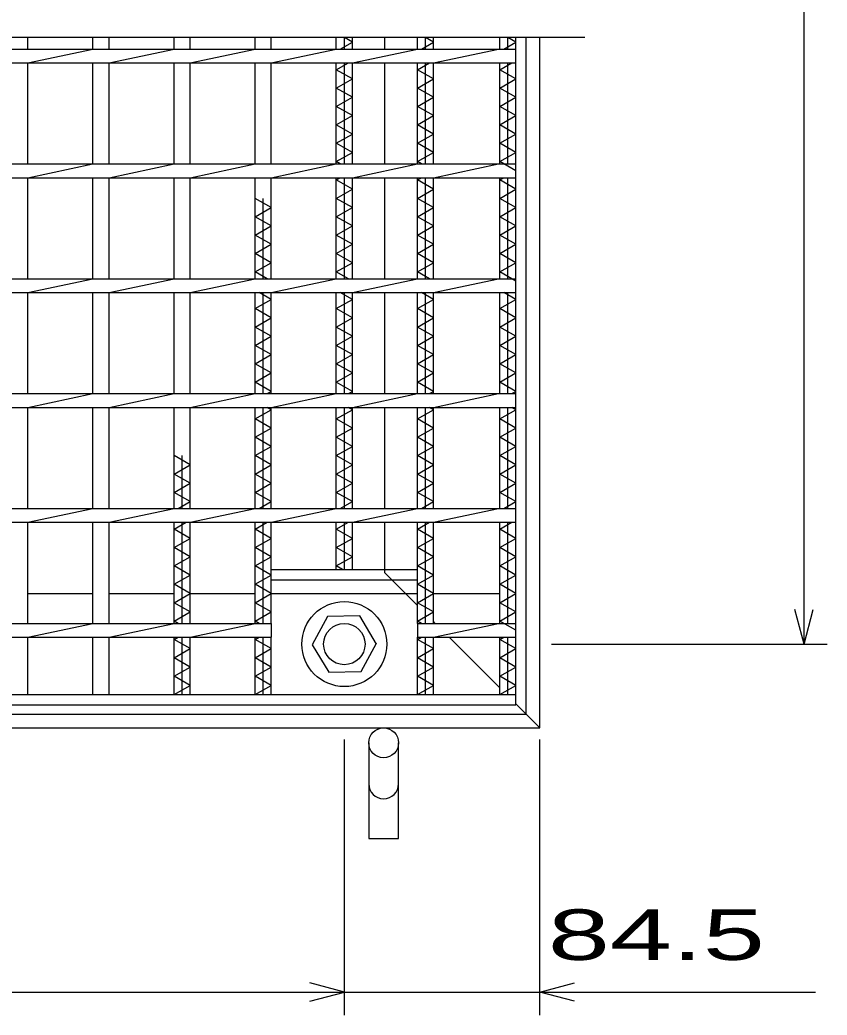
# Model space of a CAD drawing. Units: millimetres, scale not verified. Extents: x -1820 to 1731, y -1282 to 1054.
# Drawn here: x -508.8 to -157.5, y -496 to -62.8 of the extents above; entities that cross this region are included whole.
import ezdxf
from ezdxf.enums import TextEntityAlignment as Align

# ---------------------------------------------------------------- set-up
doc = ezdxf.new("R2010")
doc.units = ezdxf.units.MM
doc.header["$LTSCALE"] = 10
doc.linetypes.add('DASHED', pattern=[7.5, 6, -1.5])
for name, color, linetype, lineweight in [('16', 3, 'Continuous', 25), ('19', 6, 'Continuous', 25), ('22', 4, 'Continuous', 25)]:
    doc.layers.add(name, color=color, linetype=linetype, lineweight=lineweight)
doc.styles.add('ベクトル', font='')
doc.styles.get('ベクトル').set_extended_font_data('ベクトル')

msp = doc.modelspace()

# ---------------------------------------------------------------- linework, layer by layer
at = {"layer": '16'}
for p, q in [((-263, -70.5), (-1437, -70.5)), ((-505.3, -75.5), (-505.3, -70.5)), ((-477, -75.5), (-477, -70.5)), ((-470, -75.5), (-470, -70.5)), ((-441.7, -75.5), (-441.7, -70.5)), ((-434.7, -75.5), (-434.7, -70.5)), ((-406.4, -75.5), (-406.4, -70.5)), ((-399.4, -75.5), (-399.4, -70.5)), ((-371.1, -75.5), (-371.1, -70.5)), ((-369.35, -75.5), (-364.1, -72.5)), ((-367.6, -75.5), (-367.6, -70.5)), ((-364.1, -72.5), (-367.6, -70.5)), ((-364.1, -75.5), (-364.1, -70.5)), ((-335.8, -75.5), (-335.8, -70.5)), ((-334.05, -75.5), (-328.8, -72.5)), ((-332.3, -75.5), (-332.3, -70.5)), ((-328.8, -72.5), (-332.3, -70.5)), ((-328.8, -75.5), (-328.8, -70.5)), ((-300, -75.5), (-300, -70.5)), ((-298.25, -75.5), (-293, -72.5)), ((-296.5, -75.5), (-296.5, -70.5)), ((-293, -72.5), (-296.5, -70.5)), ((-293, -356.5), (-293, -70.5)), ((-830, -75.5), (-293, -75.5)), ((-505.3, -81.5), (-477, -75.5)), ((-470, -81.5), (-441.7, -75.5)), ((-434.7, -81.5), (-406.4, -75.5)), ((-399.4, -81.5), (-371.1, -75.5)), ((-364.1, -81.5), (-335.8, -75.5)), ((-328.8, -81.5), (-300.5, -75.5)), ((-293, -81.5), (-293, -75.5)), ((-830, -81.5), (-293, -81.5)), ((-505.3, -125.5), (-505.3, -81.5)), ((-477, -125.5), (-477, -81.5)), ((-470, -125.5), (-470, -81.5)), ((-441.7, -125.5), (-441.7, -81.5)), ((-434.7, -125.5), (-434.7, -81.5)), ((-406.4, -125.5), (-406.4, -81.5)), ((-399.4, -125.5), (-399.4, -81.5)), ((-371.1, -125.5), (-371.1, -81.5)), ((-371.1, -84.5), (-365.85, -81.5)), ((-367.6, -125.5), (-367.6, -81.5)), ((-364.1, -125.5), (-364.1, -81.5)), ((-335.8, -125.5), (-335.8, -81.5)), ((-335.8, -84.5), (-330.55, -81.5)), ((-332.3, -125.5), (-332.3, -81.5)), ((-328.8, -125.5), (-328.8, -81.5)), ((-300, -125.5), (-300, -81.5)), ((-300, -84.5), (-294.75, -81.5)), ((-296.5, -125.5), (-296.5, -81.5)), ((-364.1, -88.5), (-371.1, -84.5)), ((-328.8, -88.5), (-335.8, -84.5)), ((-293, -88.5), (-300, -84.5)), ((-371.1, -92.5), (-364.1, -88.5)), ((-335.8, -92.5), (-328.8, -88.5)), ((-300, -92.5), (-293, -88.5)), ((-364.1, -96.5), (-371.1, -92.5)), ((-328.8, -96.5), (-335.8, -92.5)), ((-293, -96.5), (-300, -92.5)), ((-371.1, -100.5), (-364.1, -96.5)), ((-335.8, -100.5), (-328.8, -96.5)), ((-300, -100.5), (-293, -96.5)), ((-364.1, -104.5), (-371.1, -100.5)), ((-328.8, -104.5), (-335.8, -100.5)), ((-293, -104.5), (-300, -100.5)), ((-371.1, -108.5), (-364.1, -104.5)), ((-335.8, -108.5), (-328.8, -104.5)), ((-300, -108.5), (-293, -104.5)), ((-364.1, -112.5), (-371.1, -108.5)), ((-371.1, -116.5), (-364.1, -112.5)), ((-328.8, -112.5), (-335.8, -108.5)), ((-335.8, -116.5), (-328.8, -112.5)), ((-293, -112.5), (-300, -108.5)), ((-300, -116.5), (-293, -112.5)), ((-364.1, -120.5), (-371.1, -116.5)), ((-328.8, -120.5), (-335.8, -116.5)), ((-293, -120.5), (-300, -116.5)), ((-371.1, -124.5), (-364.1, -120.5)), ((-335.8, -124.5), (-328.8, -120.5)), ((-300, -124.5), (-293, -120.5)), ((-830, -125.5), (-293, -125.5)), ((-505.3, -131.5), (-477, -125.5)), ((-470, -131.5), (-441.7, -125.5)), ((-434.7, -131.5), (-406.4, -125.5)), ((-399.4, -131.5), (-371.1, -125.5)), ((-369.35, -125.5), (-371.1, -124.5)), ((-364.1, -131.5), (-335.8, -125.5)), ((-334.05, -125.5), (-335.8, -124.5)), ((-328.8, -131.5), (-300.5, -125.5)), ((-293, -128.5), (-300, -124.5)), ((-293, -131.5), (-293, -125.5)), ((-830, -131.5), (-293, -131.5)), ((-505.3, -175.5), (-505.3, -131.5)), ((-477, -175.5), (-477, -131.5)), ((-470, -175.5), (-470, -131.5)), ((-441.7, -175.5), (-441.7, -131.5)), ((-434.7, -175.5), (-434.7, -131.5)), ((-406.4, -175.5), (-406.4, -131.5)), ((-399.4, -175.5), (-399.4, -131.5)), ((-371.1, -175.5), (-371.1, -131.5)), ((-371.1, -132.5), (-369.35, -131.5)), ((-364.1, -136.5), (-371.1, -132.5)), ((-367.6, -175.5), (-367.6, -131.5)), ((-364.1, -175.5), (-364.1, -131.5)), ((-335.8, -175.5), (-335.8, -131.5)), ((-335.8, -132.5), (-334.05, -131.5)), ((-328.8, -136.5), (-335.8, -132.5)), ((-332.3, -175.5), (-332.3, -131.5)), ((-328.8, -175.5), (-328.8, -131.5)), ((-300, -175.5), (-300, -131.5)), ((-300, -132.5), (-298.25, -131.5)), ((-293, -136.5), (-300, -132.5)), ((-296.5, -175.5), (-296.5, -131.5)), ((-371.1, -140.5), (-364.1, -136.5)), ((-335.8, -140.5), (-328.8, -136.5)), ((-300, -140.5), (-293, -136.5)), ((-399.4, -144.5), (-406.4, -140.5)), ((-402.9, -175.5), (-402.9, -140.5)), ((-364.1, -144.5), (-371.1, -140.5)), ((-328.8, -144.5), (-335.8, -140.5)), ((-293, -144.5), (-300, -140.5)), ((-406.4, -148.5), (-399.4, -144.5)), ((-371.1, -148.5), (-364.1, -144.5)), ((-335.8, -148.5), (-328.8, -144.5)), ((-300, -148.5), (-293, -144.5)), ((-399.4, -152.5), (-406.4, -148.5)), ((-364.1, -152.5), (-371.1, -148.5)), ((-328.8, -152.5), (-335.8, -148.5)), ((-293, -152.5), (-300, -148.5)), ((-406.4, -156.5), (-399.4, -152.5)), ((-371.1, -156.5), (-364.1, -152.5)), ((-335.8, -156.5), (-328.8, -152.5)), ((-300, -156.5), (-293, -152.5)), ((-399.4, -160.5), (-406.4, -156.5)), ((-364.1, -160.5), (-371.1, -156.5)), ((-328.8, -160.5), (-335.8, -156.5)), ((-293, -160.5), (-300, -156.5)), ((-406.4, -164.5), (-399.4, -160.5)), ((-399.4, -168.5), (-406.4, -164.5)), ((-371.1, -164.5), (-364.1, -160.5)), ((-364.1, -168.5), (-371.1, -164.5)), ((-335.8, -164.5), (-328.8, -160.5)), ((-328.8, -168.5), (-335.8, -164.5)), ((-300, -164.5), (-293, -160.5)), ((-293, -168.5), (-300, -164.5)), ((-406.4, -172.5), (-399.4, -168.5)), ((-371.1, -172.5), (-364.1, -168.5)), ((-335.8, -172.5), (-328.8, -168.5)), ((-300, -172.5), (-293, -168.5)), ((-401.15, -175.5), (-406.4, -172.5)), ((-365.85, -175.5), (-371.1, -172.5)), ((-330.55, -175.5), (-335.8, -172.5)), ((-293, -176.5), (-300, -172.5)), ((-830, -175.5), (-293, -175.5)), ((-505.3, -181.5), (-477, -175.5)), ((-470, -181.5), (-441.7, -175.5)), ((-434.7, -181.5), (-406.4, -175.5)), ((-399.4, -181.5), (-371.1, -175.5)), ((-364.1, -181.5), (-335.8, -175.5)), ((-328.8, -181.5), (-300.5, -175.5)), ((-293, -181.5), (-293, -175.5)), ((-830, -181.5), (-293, -181.5)), ((-505.3, -225.5), (-505.3, -181.5)), ((-477, -225.5), (-477, -181.5)), ((-470, -225.5), (-470, -181.5)), ((-441.7, -225.5), (-441.7, -181.5)), ((-434.7, -225.5), (-434.7, -181.5)), ((-406.4, -225.5), (-406.4, -181.5)), ((-399.4, -184.5), (-404.65, -181.5)), ((-402.9, -225.5), (-402.9, -181.5)), ((-399.4, -225.5), (-399.4, -181.5)), ((-371.1, -225.5), (-371.1, -181.5)), ((-364.1, -184.5), (-369.35, -181.5)), ((-367.6, -225.5), (-367.6, -181.5)), ((-364.1, -225.5), (-364.1, -181.5)), ((-335.8, -225.5), (-335.8, -181.5)), ((-328.8, -184.5), (-334.05, -181.5)), ((-332.3, -225.5), (-332.3, -181.5)), ((-328.8, -225.5), (-328.8, -181.5)), ((-300, -225.5), (-300, -181.5)), ((-293, -184.5), (-298.25, -181.5)), ((-296.5, -225.5), (-296.5, -181.5)), ((-406.4, -188.5), (-399.4, -184.5)), ((-371.1, -188.5), (-364.1, -184.5)), ((-335.8, -188.5), (-328.8, -184.5)), ((-300, -188.5), (-293, -184.5)), ((-399.4, -192.5), (-406.4, -188.5)), ((-364.1, -192.5), (-371.1, -188.5)), ((-328.8, -192.5), (-335.8, -188.5)), ((-293, -192.5), (-300, -188.5)), ((-406.4, -196.5), (-399.4, -192.5)), ((-371.1, -196.5), (-364.1, -192.5)), ((-335.8, -196.5), (-328.8, -192.5)), ((-300, -196.5), (-293, -192.5)), ((-399.4, -200.5), (-406.4, -196.5)), ((-364.1, -200.5), (-371.1, -196.5)), ((-328.8, -200.5), (-335.8, -196.5)), ((-293, -200.5), (-300, -196.5)), ((-406.4, -204.5), (-399.4, -200.5)), ((-371.1, -204.5), (-364.1, -200.5)), ((-335.8, -204.5), (-328.8, -200.5)), ((-300, -204.5), (-293, -200.5)), ((-399.4, -208.5), (-406.4, -204.5)), ((-364.1, -208.5), (-371.1, -204.5)), ((-328.8, -208.5), (-335.8, -204.5)), ((-293, -208.5), (-300, -204.5)), ((-406.4, -212.5), (-399.4, -208.5)), ((-371.1, -212.5), (-364.1, -208.5)), ((-335.8, -212.5), (-328.8, -208.5)), ((-300, -212.5), (-293, -208.5)), ((-399.4, -216.5), (-406.4, -212.5)), ((-406.4, -220.5), (-399.4, -216.5)), ((-364.1, -216.5), (-371.1, -212.5)), ((-371.1, -220.5), (-364.1, -216.5)), ((-328.8, -216.5), (-335.8, -212.5)), ((-335.8, -220.5), (-328.8, -216.5)), ((-293, -216.5), (-300, -212.5)), ((-300, -220.5), (-293, -216.5)), ((-399.4, -224.5), (-406.4, -220.5)), ((-364.1, -224.5), (-371.1, -220.5)), ((-328.8, -224.5), (-335.8, -220.5)), ((-293, -224.5), (-300, -220.5)), ((-401.15, -225.5), (-399.4, -224.5)), ((-365.85, -225.5), (-364.1, -224.5)), ((-330.55, -225.5), (-328.8, -224.5)), ((-294.75, -225.5), (-293, -224.5)), ((-830, -225.5), (-293, -225.5)), ((-505.3, -231.5), (-477, -225.5)), ((-470, -231.5), (-441.7, -225.5)), ((-434.7, -231.5), (-406.4, -225.5)), ((-399.4, -231.5), (-371.1, -225.5)), ((-364.1, -231.5), (-335.8, -225.5)), ((-328.8, -231.5), (-300.5, -225.5)), ((-293, -231.5), (-293, -225.5)), ((-830, -231.5), (-293, -231.5)), ((-505.3, -275.5), (-505.3, -231.5)), ((-477, -275.5), (-477, -231.5)), ((-470, -275.5), (-470, -231.5)), ((-441.7, -275.5), (-441.7, -231.5)), ((-434.7, -275.5), (-434.7, -231.5)), ((-406.4, -275.5), (-406.4, -231.5)), ((-406.4, -236.5), (-399.4, -232.5)), ((-402.9, -275.5), (-402.9, -231.5)), ((-399.4, -232.5), (-401.15, -231.5)), ((-399.4, -275.5), (-399.4, -231.5)), ((-371.1, -275.5), (-371.1, -231.5)), ((-371.1, -236.5), (-364.1, -232.5)), ((-367.6, -275.5), (-367.6, -231.5)), ((-364.1, -232.5), (-365.85, -231.5)), ((-364.1, -275.5), (-364.1, -231.5)), ((-335.8, -275.5), (-335.8, -231.5)), ((-335.8, -236.5), (-328.8, -232.5)), ((-332.3, -275.5), (-332.3, -231.5)), ((-328.8, -232.5), (-330.55, -231.5)), ((-328.8, -275.5), (-328.8, -231.5)), ((-300, -275.5), (-300, -231.5)), ((-300, -236.5), (-293, -232.5)), ((-296.5, -275.5), (-296.5, -231.5)), ((-293, -232.5), (-294.75, -231.5)), ((-399.4, -240.5), (-406.4, -236.5)), ((-364.1, -240.5), (-371.1, -236.5)), ((-328.8, -240.5), (-335.8, -236.5)), ((-293, -240.5), (-300, -236.5)), ((-406.4, -244.5), (-399.4, -240.5)), ((-371.1, -244.5), (-364.1, -240.5)), ((-335.8, -244.5), (-328.8, -240.5)), ((-300, -244.5), (-293, -240.5)), ((-399.4, -248.5), (-406.4, -244.5)), ((-364.1, -248.5), (-371.1, -244.5)), ((-328.8, -248.5), (-335.8, -244.5)), ((-293, -248.5), (-300, -244.5)), ((-406.4, -252.5), (-399.4, -248.5)), ((-371.1, -252.5), (-364.1, -248.5)), ((-335.8, -252.5), (-328.8, -248.5)), ((-300, -252.5), (-293, -248.5)), ((-434.7, -256.5), (-441.7, -252.5)), ((-438.2, -275.5), (-438.2, -252.5)), ((-399.4, -256.5), (-406.4, -252.5)), ((-364.1, -256.5), (-371.1, -252.5)), ((-328.8, -256.5), (-335.8, -252.5)), ((-293, -256.5), (-300, -252.5)), ((-441.7, -260.5), (-434.7, -256.5)), ((-406.4, -260.5), (-399.4, -256.5)), ((-371.1, -260.5), (-364.1, -256.5)), ((-335.8, -260.5), (-328.8, -256.5)), ((-300, -260.5), (-293, -256.5)), ((-434.7, -264.5), (-441.7, -260.5)), ((-399.4, -264.5), (-406.4, -260.5)), ((-364.1, -264.5), (-371.1, -260.5)), ((-328.8, -264.5), (-335.8, -260.5)), ((-293, -264.5), (-300, -260.5)), ((-441.7, -268.5), (-434.7, -264.5)), ((-434.7, -272.5), (-441.7, -268.5)), ((-406.4, -268.5), (-399.4, -264.5)), ((-399.4, -272.5), (-406.4, -268.5)), ((-371.1, -268.5), (-364.1, -264.5)), ((-364.1, -272.5), (-371.1, -268.5)), ((-335.8, -268.5), (-328.8, -264.5)), ((-328.8, -272.5), (-335.8, -268.5)), ((-300, -268.5), (-293, -264.5)), ((-293, -272.5), (-300, -268.5)), ((-439.95, -275.5), (-434.7, -272.5)), ((-404.65, -275.5), (-399.4, -272.5)), ((-369.35, -275.5), (-364.1, -272.5)), ((-334.05, -275.5), (-328.8, -272.5)), ((-298.25, -275.5), (-293, -272.5)), ((-830, -275.5), (-293, -275.5)), ((-505.3, -281.5), (-477, -275.5)), ((-470, -281.5), (-441.7, -275.5)), ((-434.7, -281.5), (-406.4, -275.5)), ((-399.4, -281.5), (-371.1, -275.5)), ((-364.1, -281.5), (-335.8, -275.5)), ((-328.8, -281.5), (-300.5, -275.5)), ((-293, -281.5), (-293, -275.5)), ((-830, -281.5), (-293, -281.5)), ((-505.3, -325.5), (-505.3, -281.5)), ((-477, -325.5), (-477, -281.5)), ((-470, -325.5), (-470, -281.5)), ((-441.7, -325.5), (-441.7, -281.5)), ((-441.7, -284.5), (-436.45, -281.5)), ((-438.2, -325.5), (-438.2, -281.5)), ((-434.7, -325.5), (-434.7, -281.5)), ((-406.4, -325.5), (-406.4, -281.5)), ((-406.4, -284.5), (-401.15, -281.5)), ((-402.9, -325.5), (-402.9, -281.5)), ((-399.4, -325.5), (-399.4, -281.5)), ((-371.1, -302), (-371.1, -281.5)), ((-371.1, -284.5), (-365.85, -281.5)), ((-367.6, -302), (-367.6, -281.5)), ((-364.1, -302), (-364.1, -281.5)), ((-335.8, -325.5), (-335.8, -281.5)), ((-335.8, -284.5), (-330.55, -281.5)), ((-332.3, -325.5), (-332.3, -281.5)), ((-328.8, -325.5), (-328.8, -281.5)), ((-300, -325.5), (-300, -281.5)), ((-300, -284.5), (-294.75, -281.5)), ((-296.5, -325.5), (-296.5, -281.5)), ((-434.7, -288.5), (-441.7, -284.5)), ((-399.4, -288.5), (-406.4, -284.5)), ((-364.1, -288.5), (-371.1, -284.5)), ((-328.8, -288.5), (-335.8, -284.5)), ((-293, -288.5), (-300, -284.5)), ((-441.7, -292.5), (-434.7, -288.5)), ((-406.4, -292.5), (-399.4, -288.5)), ((-371.1, -292.5), (-364.1, -288.5)), ((-335.8, -292.5), (-328.8, -288.5)), ((-300, -292.5), (-293, -288.5)), ((-434.7, -296.5), (-441.7, -292.5)), ((-399.4, -296.5), (-406.4, -292.5)), ((-364.1, -296.5), (-371.1, -292.5)), ((-328.8, -296.5), (-335.8, -292.5)), ((-293, -296.5), (-300, -292.5)), ((-441.7, -300.5), (-434.7, -296.5)), ((-406.4, -300.5), (-399.4, -296.5)), ((-371.1, -300.5), (-364.1, -296.5)), ((-335.8, -300.5), (-328.8, -296.5)), ((-300, -300.5), (-293, -296.5)), ((-434.7, -304.5), (-441.7, -300.5)), ((-399.4, -304.5), (-406.4, -300.5)), ((-399.4, -302), (-335.82, -302)), ((-399.4, -306.5), (-399.4, -302)), ((-368.47, -302), (-371.1, -300.5)), ((-335.82, -306.5), (-335.82, -302)), ((-328.8, -304.5), (-335.8, -300.5)), ((-293, -304.5), (-300, -300.5)), ((-441.7, -308.5), (-434.7, -304.5)), ((-406.4, -308.5), (-399.4, -304.5)), ((-399.4, -306.5), (-335.82, -306.5)), ((-335.8, -308.5), (-328.8, -304.5)), ((-300, -308.5), (-293, -304.5)), ((-434.7, -312.5), (-441.7, -308.5)), ((-399.4, -312.5), (-406.4, -308.5)), ((-328.8, -312.5), (-335.8, -308.5)), ((-293, -312.5), (-300, -308.5)), ((-505.3, -312.5), (-477, -312.5)), ((-470, -312.5), (-441.7, -312.5)), ((-441.7, -316.5), (-434.7, -312.5)), ((-434.7, -312.5), (-406.4, -312.5)), ((-406.4, -316.5), (-399.4, -312.5)), ((-399.4, -312.5), (-335.82, -312.5)), ((-335.8, -316.5), (-328.8, -312.5)), ((-328.8, -312.5), (-300, -312.5)), ((-300, -316.5), (-293, -312.5)), ((-434.7, -320.5), (-441.7, -316.5)), ((-441.7, -324.5), (-434.7, -320.5)), ((-399.4, -320.5), (-406.4, -316.5)), ((-406.4, -324.5), (-399.4, -320.5)), ((-328.8, -320.5), (-335.8, -316.5)), ((-335.8, -324.5), (-328.8, -320.5)), ((-293, -320.5), (-300, -316.5)), ((-300, -324.5), (-293, -320.5)), ((-439.95, -325.5), (-441.7, -324.5)), ((-404.65, -325.5), (-406.4, -324.5)), ((-374.9, -322.55), (-381.61, -334.84)), ((-360.91, -322.21), (-374.9, -322.55)), ((-353.61, -334.5), (-360.91, -322.21)), ((-334.05, -325.5), (-335.8, -324.5)), ((-293, -328.5), (-300, -324.5)), ((-724.11, -325.5), (-399.4, -325.5)), ((-505.3, -331.5), (-477, -325.5)), ((-470, -331.5), (-441.7, -325.5)), ((-434.7, -331.5), (-406.4, -325.5)), ((-399.4, -325.5), (-399.4, -331.5)), ((-335.82, -325.5), (-293, -325.5)), ((-335.82, -325.5), (-335.8, -325.5)), ((-335.8, -325.5), (-335.8, -331.5)), ((-328.8, -331.5), (-300.5, -325.5)), ((-293, -331.5), (-293, -325.5)), ((-724.11, -331.5), (-399.4, -331.5)), ((-505.3, -356.5), (-505.3, -331.5)), ((-477, -356.5), (-477, -331.5)), ((-470, -356.5), (-470, -331.5)), ((-441.7, -356.5), (-441.7, -331.5)), ((-441.7, -332.5), (-439.95, -331.5)), ((-434.7, -336.5), (-441.7, -332.5)), ((-438.2, -356.5), (-438.2, -331.5)), ((-434.7, -356.5), (-434.7, -331.5)), ((-406.4, -356.5), (-406.4, -331.5)), ((-406.4, -332.5), (-404.65, -331.5)), ((-399.4, -336.5), (-406.4, -332.5)), ((-402.9, -356.5), (-402.9, -331.5)), ((-399.4, -356.5), (-399.4, -331.5)), ((-335.82, -331.5), (-293, -331.5)), ((-335.8, -356.5), (-335.8, -331.5)), ((-335.8, -332.5), (-334.05, -331.5)), ((-328.8, -336.5), (-335.8, -332.5)), ((-332.3, -356.5), (-332.3, -331.5)), ((-328.8, -356.5), (-328.8, -331.5)), ((-300, -356.5), (-300, -331.5)), ((-300, -332.5), (-298.25, -331.5)), ((-293, -336.5), (-300, -332.5)), ((-296.5, -356.5), (-296.5, -331.5)), ((-441.7, -340.5), (-434.7, -336.5)), ((-406.4, -340.5), (-399.4, -336.5)), ((-381.61, -334.84), (-374.31, -346.79)), ((-360.32, -346.45), (-353.61, -334.16)), ((-335.8, -340.5), (-328.8, -336.5)), ((-300, -340.5), (-293, -336.5)), ((-434.7, -344.5), (-441.7, -340.5)), ((-399.4, -344.5), (-406.4, -340.5)), ((-328.8, -344.5), (-335.8, -340.5)), ((-293, -344.5), (-300, -340.5)), ((-441.7, -348.5), (-434.7, -344.5)), ((-406.4, -348.5), (-399.4, -344.5)), ((-374.31, -346.79), (-360.32, -346.45)), ((-335.8, -348.5), (-328.8, -344.5)), ((-300, -348.5), (-293, -344.5)), ((-434.7, -352.5), (-441.7, -348.5)), ((-399.4, -352.5), (-406.4, -348.5)), ((-328.8, -352.5), (-335.8, -348.5)), ((-293, -352.5), (-300, -348.5)), ((-441.7, -356.5), (-434.7, -352.5)), ((-406.4, -356.5), (-399.4, -352.5)), ((-335.8, -356.5), (-328.8, -352.5)), ((-300, -356.5), (-293, -352.5)), ((-830, -356.5), (-293, -356.5)), ((-512.3, -356.5), (-505.3, -356.5)), ((-477, -356.5), (-470, -356.5)), ((-441.7, -356.5), (-434.7, -356.5)), ((-406.4, -356.5), (-399.4, -356.5)), ((-371.1, -356.5), (-364.1, -356.5)), ((-335.8, -356.5), (-328.8, -356.5)), ((-300, -356.5), (-293, -356.5)), ((-293, -361), (-293, -356.5)), ((-830, -361), (-293, -361))]:
    msp.add_line(p, q, dxfattribs=at)
for radius in [18.5, 9]:
    msp.add_circle((-367.61, -334.5), radius, dxfattribs=at)
at = {"layer": '19'}
for p, q in [((-350, -75.5), (-350, -70.5)), ((-288.5, -365), (-288.5, -70.5)), ((-282.5, -371), (-282.5, -70.5)), ((-350, -125.5), (-350, -81.5)), ((-350, -175.5), (-350, -131.5)), ((-350, -225.5), (-350, -181.5)), ((-350, -275.5), (-350, -231.5)), ((-350, -302), (-350, -281.5)), ((-1411.5, -365), (-288.5, -365)), ((-1417.5, -371), (-282.5, -371)), ((-357, -377.5), (-357, -419.12)), ((-344, -419.12), (-344, -377.5)), ((-357, -419.12), (-344, -419.12))]:
    msp.add_line(p, q, dxfattribs=at)
at = {"layer": '19', "linetype": 'DASHED'}
for p, q in [((-350, -303.5), (-350, -299)), ((-335.8, -317.7), (-350, -303.5)), ((-328, -325.5), (-328.8, -324.7)), ((-300, -353.5), (-322, -331.5)), ((-282.5, -371), (-293, -360.5))]:
    msp.add_line(p, q, dxfattribs=at)
at = {"layer": '19'}
msp.add_circle((-350.5, -377.5), 6.5, dxfattribs=at)
msp.add_arc((-350.5, -395.34), 6.5, 180, 0, dxfattribs=at)
at = {"layer": '22'}
for p, q in [((-167.5, -334.5), (-167.5, 627.5)), ((-167.5, -334.5), (-171.5, -319.5)), ((-167.5, -334.5), (-163.5, -319.5)), ((-277.5, -334.5), (-157.5, -334.5)), ((-367.6, -496), (-367.6, -376)), ((-282.5, -496), (-282.5, -376)), ((-367.6, -486), (-382.6, -482)), ((-282.5, -486), (-267.5, -482)), ((-755.9, -486), (-367.6, -486)), ((-382.6, -490), (-367.6, -486)), ((-367.6, -486), (-282.5, -486)), ((-267.5, -490), (-282.5, -486)), ((-282.5, -486), (-162.5, -486))]:
    msp.add_line(p, q, dxfattribs=at)

# ---------------------------------------------------------------- texts
at = {"layer": '22', "color": 2, "style": 'ベクトル', "width": 1.65}
msp.add_text(' 84.5 ', height=21.99, dxfattribs=at).set_placement((-292.5, -461), align=Align.MIDDLE_LEFT)

doc.saveas('drawing.dxf')
